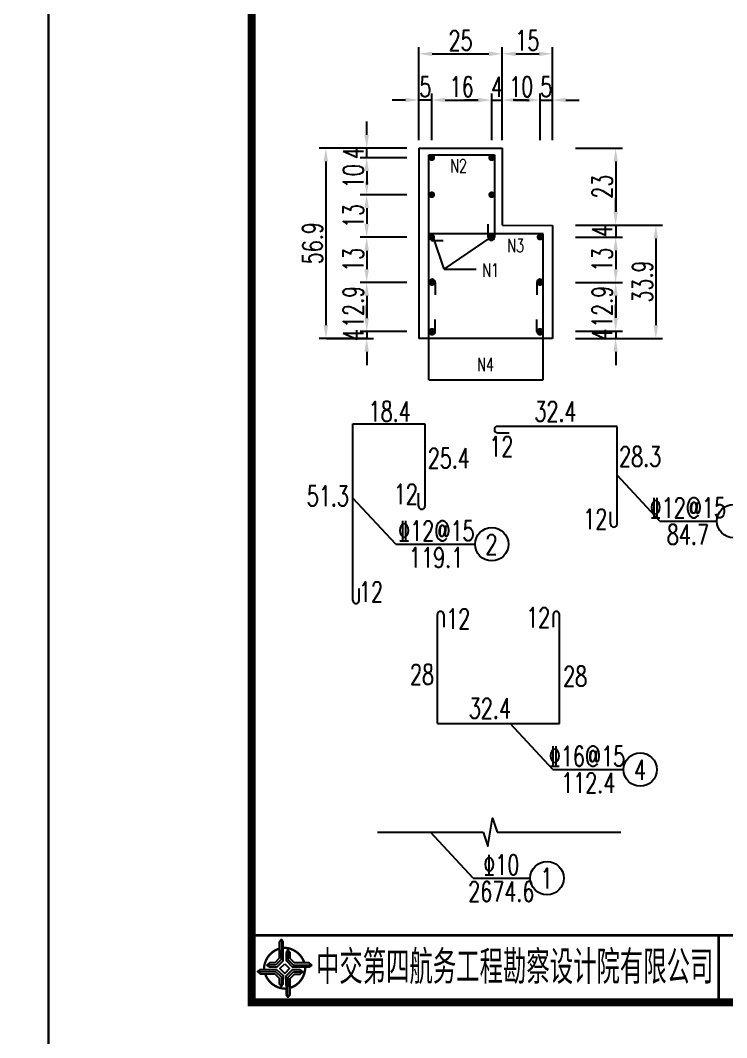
# Model space of a CAD drawing. Header units: millimetres. Extents: x -51 to 12129, y -1309 to -715.
# Drawn here: x 9605.1 to 9710.9, y -1007 to -854.7 of the extents above; entities that cross this region are included whole.
import ezdxf
from ezdxf.enums import TextEntityAlignment as Align

# ---------------------------------------------------------------- set-up
doc = ezdxf.new("R2010")
doc.units = ezdxf.units.MM
doc.header["$LTSCALE"] = 0.25
for name, color, linetype in [('10', 1, 'Continuous'), ('图框', 7, 'Continuous'), ('文字', 7, 'Continuous'), ('标注', 4, 'Continuous'), ('次轮廓线', 7, 'Continuous'), ('轮廓线', 1, 'Continuous'), ('钢筋', 6, 'Continuous')]:
    doc.layers.add(name, color=color, linetype=linetype)
doc.styles.get("Standard").update_dxf_attribs({"font": 'simplex1.shx', "width": 0.7, "bigfont": 'hztxt.shx'})
doc.styles.add('TEXT', font='simplex1.shx', dxfattribs={"width": 0.7, "bigfont": 'hztxt.shx'})
doc.dimstyles.new('比例1：20', dxfattribs={"dimtxt": 3, "dimasz": 2, "dimexe": 1, "dimexo": 2, "dimgap": 0.5, "dimtad": 1, "dimlfac": 2, "dimzin": 13, "dimdsep": 46, "dimtxsty": 'Standard', "dimcen": -0.09, "dimclrd": 256, "dimclre": 256, "dimclrt": 7, "dimaunit": 1, "dimadec": 0, "dimazin": 0, "dimtfac": 0.0005, "dimtix": 1, "dimtmove": 2, "dimatfit": 3, "dimldrblk": 'DIM', "dimfxl": 0, "dimtolj": 1, "dimtzin": 13, "dimarcsym": 0})

# ---------------------------------------------------------------- blocks, each defined once
blk = doc.blocks.new('*D2286')
at = {"layer": 'Defpoints', "color": 0}
for p in [(9664.77, -873.8), (9650.86, -902.27), (9664.77, -902.27)]:
    blk.add_point(p, dxfattribs=at)
at = {"layer": '标注', "lineweight": -2}
for p, q in [((9656.86, -873.8), (9649.86, -873.8)), ((9650.86, -875.8), (9650.86, -900.27)), ((9656.86, -902.27), (9649.86, -902.27))]:
    blk.add_line(p, q, dxfattribs=at)
at = {"layer": '标注'}
for points in [[(9650.52, -875.8), (9651.19, -875.8), (9650.86, -873.8)], [(9650.52, -900.27), (9651.19, -900.27), (9650.86, -902.27)]]:
    blk.add_solid(points, dxfattribs=at)
at = {"layer": '标注', "color": 7, "insert": (9648.86, -888.03), "char_height": 3, "attachment_point": 5, "rotation": 90}
blk.add_mtext('\\A1;56.9', dxfattribs=at)
blk = doc.blocks.new('DIM')
blk.add_lwpolyline([(-1, -0.1, 0.2, 0, 0), (0, 0, 0, 0, 0)], format="xyseb")
blk = doc.blocks.new('tb')
at = {"lineweight": -3}
h = blk.add_hatch(color=256, dxfattribs=at)
h.paths.add_polyline_path([(-1.23, -0.13), (-3.78, -0.14), (-4.14, -0.41), (-1.4, -0.44), (-0.56, -1.24), (-0.54, -2.62), (-0.27, -2.2), (-0.26, -1.06)])
h.paths.add_polyline_path([(0.13, -1.08), (0.14, -3.86), (0.41, -4.26), (0.44, -1.24), (1.25, -0.43), (2.66, -0.43), (2.26, -0.16), (1.07, -0.15)])
h.paths.add_polyline_path([(1.08, 0.3), (3.62, 0.3), (4.02, 0.56), (1.25, 0.57), (0.43, 1.39), (0.43, 2.8), (0.16, 2.41), (0.15, 1.24)])
h.paths.add_polyline_path([(-0.28, 1.21), (-0.28, 3.99), (-0.56, 4.39), (-0.57, 1.41), (-1.38, 0.6), (-2.74, 0.56), (-2.33, 0.3), (-1.2, 0.29)])
for p, q in [((-0.56, 4.39), (-0.57, 1.41)), ((0.43, 2.8), (0.43, 1.39)), ((-1.38, 0.6), (-2.74, 0.56)), ((-0.57, 1.41), (-1.38, 0.6)), ((0.43, 1.39), (1.25, 0.57)), ((1.25, 0.57), (4.02, 0.56)), ((-4.14, -0.41), (-1.4, -0.44)), ((-1.4, -0.44), (-0.56, -1.24)), ((-0.56, -1.24), (-0.54, -2.62)), ((0.41, -4.26), (0.44, -1.24)), ((0.44, -1.24), (1.25, -0.43)), ((1.25, -0.43), (2.66, -0.43))]:
    blk.add_line(p, q, dxfattribs=at)
at = {"lineweight": -3, "const_width": 0.35, "flags": 128}
for points in [[(-0.9, 3.02, 0.324167), (-3.16, -0.14)], [(2.88, 0.92, 0.324403), (-0.24, 3.15)], [(0.75, -2.86, 0.325418), (3.02, 0.26)], [(-2.98, -0.76, 0.322976), (0.14, -2.98)]]:
    blk.add_lwpolyline(points, format="xyb", dxfattribs=at)
at = {"lineweight": -3, "flags": 128}
for points in [[(-0.9, 3.99), (-0.9, 1.58), (-1.53, 0.91), (-2.34, 0.91), (-2.74, 0.56), (-2.33, 0.3), (-1.2, 0.29), (-0.28, 1.21), (-0.28, 3.99), (-0.56, 4.39)], [(3.62, 0.92), (1.43, 0.92), (0.77, 1.54), (0.77, 2.38), (0.43, 2.8), (0.16, 2.41), (0.15, 1.24), (1.08, 0.3), (3.62, 0.3), (4.02, 0.56)], [(-0.04, 0.77), (0.68, 0.04), (-0.04, -0.69), (-0.77, 0.05)], [(-3.73, -0.76), (-1.54, -0.76), (-0.89, -1.39), (-0.89, -2.21), (-0.54, -2.62), (-0.27, -2.2), (-0.26, -1.06), (-1.23, -0.13), (-3.78, -0.14), (-4.14, -0.41)], [(0.75, -3.85), (0.75, -1.43), (1.4, -0.78), (2.26, -0.78), (2.66, -0.43), (2.26, -0.16), (1.07, -0.15), (0.13, -1.08), (0.14, -3.86), (0.41, -4.26)]]:
    blk.add_lwpolyline(points, close=True, dxfattribs=at)
blk = doc.blocks.new('*D2294')
at = {"layer": 'Defpoints', "color": 0}
for p in [(9677.27, -873.8), (9677.27, -885.3), (9694.24, -885.3)]:
    blk.add_point(p, dxfattribs=at)
at = {"layer": '标注', "lineweight": -2}
for p, q in [((9688.24, -873.8), (9695.24, -873.8)), ((9694.24, -875.8), (9694.24, -883.3)), ((9688.24, -885.3), (9695.24, -885.3))]:
    blk.add_line(p, q, dxfattribs=at)
at = {"layer": '标注'}
for points in [[(9693.91, -875.8), (9694.57, -875.8), (9694.24, -873.8)], [(9693.91, -883.3), (9694.57, -883.3), (9694.24, -885.3)]]:
    blk.add_solid(points, dxfattribs=at)
at = {"layer": '标注', "color": 7, "insert": (9692.24, -879.55), "char_height": 3, "attachment_point": 5, "rotation": 90}
blk.add_mtext('\\A1;23', dxfattribs=at)
blk = doc.blocks.new('*D2238')
at = {"layer": 'Defpoints', "color": 0}
for p in [(9677.27, -859.67), (9664.77, -873.8), (9677.27, -873.8)]:
    blk.add_point(p, dxfattribs=at)
at = {"layer": '标注', "lineweight": -2}
for p, q in [((9664.77, -865.67), (9664.77, -858.67)), ((9677.27, -865.67), (9677.27, -858.67)), ((9666.77, -859.67), (9675.27, -859.67))]:
    blk.add_line(p, q, dxfattribs=at)
at = {"layer": '标注'}
for points in [[(9666.77, -859.34), (9666.77, -860.01), (9664.77, -859.67)], [(9675.27, -859.34), (9675.27, -860.01), (9677.27, -859.67)]]:
    blk.add_solid(points, dxfattribs=at)
at = {"layer": '标注', "color": 7, "insert": (9671.02, -857.67), "char_height": 3, "attachment_point": 5}
blk.add_mtext('\\A1;25', dxfattribs=at)
blk = doc.blocks.new('*D2295')
at = {"layer": 'Defpoints', "color": 0}
for p in [(9664.77, -866.59), (9664.77, -875.23), (9666.71, -875.23)]:
    blk.add_point(p, dxfattribs=at)
at = {"layer": '标注', "lineweight": -2}
for p, q in [((9664.77, -872.59), (9664.77, -865.59)), ((9666.71, -872.59), (9666.71, -865.59)), ((9662.77, -866.59), (9660.77, -866.59)), ((9666.71, -866.59), (9664.77, -866.59)), ((9668.71, -866.59), (9670.71, -866.59))]:
    blk.add_line(p, q, dxfattribs=at)
at = {"layer": '标注'}
for points in [[(9662.77, -866.25), (9662.77, -866.92), (9664.77, -866.59)], [(9668.71, -866.25), (9668.71, -866.92), (9666.71, -866.59)]]:
    blk.add_solid(points, dxfattribs=at)
at = {"layer": '标注', "color": 7, "insert": (9665.74, -864.59), "char_height": 3, "attachment_point": 5}
blk.add_mtext('\\A1;5', dxfattribs=at)
blk = doc.blocks.new('*D2296')
at = {"layer": 'Defpoints', "color": 0}
for p in [(9675.68, -866.59), (9666.71, -875.23), (9675.68, -875.23)]:
    blk.add_point(p, dxfattribs=at)
at = {"layer": '标注', "lineweight": -2}
for p, q in [((9666.71, -872.59), (9666.71, -865.59)), ((9675.68, -872.59), (9675.68, -865.59)), ((9668.71, -866.59), (9673.68, -866.59))]:
    blk.add_line(p, q, dxfattribs=at)
at = {"layer": '标注'}
for points in [[(9668.71, -866.25), (9668.71, -866.92), (9666.71, -866.59)], [(9673.68, -866.25), (9673.68, -866.92), (9675.68, -866.59)]]:
    blk.add_solid(points, dxfattribs=at)
at = {"layer": '标注', "color": 7, "insert": (9671.19, -864.59), "char_height": 3, "attachment_point": 5}
blk.add_mtext('\\A1;16', dxfattribs=at)
blk = doc.blocks.new('*D2239')
at = {"layer": 'Defpoints', "color": 0}
for p in [(9677.27, -866.59), (9675.68, -875.23), (9677.27, -875.23)]:
    blk.add_point(p, dxfattribs=at)
at = {"layer": '标注', "lineweight": -2}
for p, q in [((9675.68, -872.59), (9675.68, -865.59)), ((9677.27, -872.59), (9677.27, -865.59)), ((9673.68, -866.59), (9671.68, -866.59)), ((9675.68, -866.59), (9677.27, -866.59)), ((9679.27, -866.59), (9681.27, -866.59))]:
    blk.add_line(p, q, dxfattribs=at)
at = {"layer": '标注'}
for points in [[(9673.68, -866.25), (9673.68, -866.92), (9675.68, -866.59)], [(9679.27, -866.25), (9679.27, -866.92), (9677.27, -866.59)]]:
    blk.add_solid(points, dxfattribs=at)
at = {"layer": '标注', "color": 7, "insert": (9676.47, -864.59), "char_height": 3, "attachment_point": 5}
blk.add_mtext('\\A1;4', dxfattribs=at)
blk = doc.blocks.new('*D2297')
at = {"layer": 'Defpoints', "color": 0}
for p in [(9684.77, -859.67), (9677.27, -873.8), (9684.77, -885.38)]:
    blk.add_point(p, dxfattribs=at)
at = {"layer": '标注', "lineweight": -2}
for p, q in [((9677.27, -865.67), (9677.27, -858.67)), ((9684.77, -865.67), (9684.77, -858.67)), ((9679.27, -859.67), (9682.77, -859.67))]:
    blk.add_line(p, q, dxfattribs=at)
at = {"layer": '标注'}
for points in [[(9679.27, -859.34), (9679.27, -860.01), (9677.27, -859.67)], [(9682.77, -859.34), (9682.77, -860.01), (9684.77, -859.67)]]:
    blk.add_solid(points, dxfattribs=at)
at = {"layer": '标注', "color": 7, "insert": (9681.02, -857.67), "char_height": 3, "attachment_point": 5}
blk.add_mtext('\\A1;15', dxfattribs=at)
blk = doc.blocks.new('*D2298')
at = {"layer": 'Defpoints', "color": 0}
for p in [(9684.77, -866.59), (9682.92, -887.1), (9684.77, -887.1)]:
    blk.add_point(p, dxfattribs=at)
at = {"layer": '标注', "lineweight": -2}
for p, q in [((9682.92, -872.59), (9682.92, -865.59)), ((9684.77, -872.59), (9684.77, -865.59)), ((9680.92, -866.59), (9678.92, -866.59)), ((9682.92, -866.59), (9684.77, -866.59)), ((9686.77, -866.59), (9688.77, -866.59))]:
    blk.add_line(p, q, dxfattribs=at)
at = {"layer": '标注'}
for points in [[(9680.92, -866.25), (9680.92, -866.92), (9682.92, -866.59)], [(9686.77, -866.25), (9686.77, -866.92), (9684.77, -866.59)]]:
    blk.add_solid(points, dxfattribs=at)
at = {"layer": '标注', "color": 7, "insert": (9683.85, -864.59), "char_height": 3, "attachment_point": 5}
blk.add_mtext('\\A1;5', dxfattribs=at)
blk = doc.blocks.new('*D2240')
at = {"layer": 'Defpoints', "color": 0}
for p in [(9682.92, -866.59), (9677.27, -885.3), (9682.92, -887.1)]:
    blk.add_point(p, dxfattribs=at)
at = {"layer": '标注', "lineweight": -2}
for p, q in [((9677.27, -872.59), (9677.27, -865.59)), ((9682.92, -872.59), (9682.92, -865.59)), ((9679.27, -866.59), (9680.92, -866.59))]:
    blk.add_line(p, q, dxfattribs=at)
at = {"layer": '标注'}
for points in [[(9679.27, -866.25), (9679.27, -866.92), (9677.27, -866.59)], [(9680.92, -866.25), (9680.92, -866.92), (9682.92, -866.59)]]:
    blk.add_solid(points, dxfattribs=at)
at = {"layer": '标注', "color": 7, "insert": (9680.1, -864.59), "char_height": 3, "attachment_point": 5}
blk.add_mtext('\\A1;10', dxfattribs=at)
blk = doc.blocks.new('*D2241')
at = {"layer": 'Defpoints', "color": 0}
for p in [(9656.97, -873.8), (9666.71, -873.8), (9666.71, -875.23)]:
    blk.add_point(p, dxfattribs=at)
at = {"layer": '标注', "lineweight": -2}
for p, q in [((9656.97, -871.8), (9656.97, -869.8)), ((9662.97, -873.8), (9655.97, -873.8)), ((9656.97, -875.23), (9656.97, -873.8)), ((9662.97, -875.23), (9655.97, -875.23)), ((9656.97, -877.23), (9656.97, -879.23))]:
    blk.add_line(p, q, dxfattribs=at)
at = {"layer": '标注'}
for points in [[(9656.63, -871.8), (9657.3, -871.8), (9656.97, -873.8)], [(9656.63, -877.23), (9657.3, -877.23), (9656.97, -875.23)]]:
    blk.add_solid(points, dxfattribs=at)
at = {"layer": '标注', "color": 7, "insert": (9654.97, -874.51), "char_height": 3, "attachment_point": 5, "rotation": 90}
blk.add_mtext('\\A1;4', dxfattribs=at)
blk = doc.blocks.new('*D2299')
at = {"layer": 'Defpoints', "color": 0}
for p in [(9666.71, -875.23), (9656.97, -880.77), (9666.71, -880.77)]:
    blk.add_point(p, dxfattribs=at)
at = {"layer": '标注', "lineweight": -2}
for p, q in [((9662.97, -875.23), (9655.97, -875.23)), ((9656.97, -877.23), (9656.97, -878.77)), ((9662.97, -880.77), (9655.97, -880.77))]:
    blk.add_line(p, q, dxfattribs=at)
at = {"layer": '标注'}
for points in [[(9656.63, -877.23), (9657.3, -877.23), (9656.97, -875.23)], [(9656.63, -878.77), (9657.3, -878.77), (9656.97, -880.77)]]:
    blk.add_solid(points, dxfattribs=at)
at = {"layer": '标注', "color": 7, "insert": (9654.97, -878), "char_height": 3, "attachment_point": 5, "rotation": 90}
blk.add_mtext('\\A1;10', dxfattribs=at)
blk = doc.blocks.new('*D2300')
at = {"layer": 'Defpoints', "color": 0}
for p in [(9677.27, -885.3), (9683.17, -887.1), (9694.24, -887.1)]:
    blk.add_point(p, dxfattribs=at)
at = {"layer": '标注', "lineweight": -2}
for p, q in [((9694.24, -883.3), (9694.24, -881.3)), ((9688.24, -885.3), (9695.24, -885.3)), ((9694.24, -885.3), (9694.24, -887.1)), ((9688.24, -887.1), (9695.24, -887.1)), ((9694.24, -889.1), (9694.24, -891.1))]:
    blk.add_line(p, q, dxfattribs=at)
at = {"layer": '标注'}
for points in [[(9693.91, -883.3), (9694.57, -883.3), (9694.24, -885.3)], [(9693.91, -889.1), (9694.57, -889.1), (9694.24, -887.1)]]:
    blk.add_solid(points, dxfattribs=at)
at = {"layer": '标注', "color": 7, "insert": (9692.24, -886.2), "char_height": 3, "attachment_point": 5, "rotation": 90}
blk.add_mtext('\\A1;4', dxfattribs=at)
blk = doc.blocks.new('*D2301')
at = {"layer": 'Defpoints', "color": 0}
for p in [(9666.71, -880.77), (9656.97, -887.14), (9666.7, -887.14)]:
    blk.add_point(p, dxfattribs=at)
at = {"layer": '标注', "lineweight": -2}
for p, q in [((9662.97, -880.77), (9655.97, -880.77)), ((9656.97, -882.77), (9656.97, -885.14)), ((9662.97, -887.14), (9655.97, -887.14))]:
    blk.add_line(p, q, dxfattribs=at)
at = {"layer": '标注'}
for points in [[(9656.63, -882.77), (9657.3, -882.77), (9656.97, -880.77)], [(9656.63, -885.14), (9657.3, -885.14), (9656.97, -887.14)]]:
    blk.add_solid(points, dxfattribs=at)
at = {"layer": '标注', "color": 7, "insert": (9654.97, -883.95), "char_height": 3, "attachment_point": 5, "rotation": 90}
blk.add_mtext('\\A1;13', dxfattribs=at)
blk = doc.blocks.new('*D2302')
at = {"layer": 'Defpoints', "color": 0}
for p in [(9666.7, -887.14), (9656.97, -893.91), (9666.75, -893.91)]:
    blk.add_point(p, dxfattribs=at)
at = {"layer": '标注', "lineweight": -2}
for p, q in [((9662.97, -887.14), (9655.97, -887.14)), ((9656.97, -889.14), (9656.97, -891.91)), ((9662.97, -893.91), (9655.97, -893.91))]:
    blk.add_line(p, q, dxfattribs=at)
at = {"layer": '标注'}
for points in [[(9656.63, -889.14), (9657.3, -889.14), (9656.97, -887.14)], [(9656.63, -891.91), (9657.3, -891.91), (9656.97, -893.91)]]:
    blk.add_solid(points, dxfattribs=at)
at = {"layer": '标注', "color": 7, "insert": (9654.97, -890.52), "char_height": 3, "attachment_point": 5, "rotation": 90}
blk.add_mtext('\\A1;13', dxfattribs=at)
blk = doc.blocks.new('*D2303')
at = {"layer": 'Defpoints', "color": 0}
for p in [(9666.75, -893.91), (9656.97, -901.23), (9666.75, -901.23)]:
    blk.add_point(p, dxfattribs=at)
at = {"layer": '标注', "lineweight": -2}
for p, q in [((9662.97, -893.91), (9655.97, -893.91)), ((9656.97, -895.91), (9656.97, -899.23)), ((9662.97, -901.23), (9655.97, -901.23))]:
    blk.add_line(p, q, dxfattribs=at)
at = {"layer": '标注'}
for points in [[(9656.64, -895.91), (9657.3, -895.91), (9656.97, -893.91)], [(9656.64, -899.23), (9657.3, -899.23), (9656.97, -901.23)]]:
    blk.add_solid(points, dxfattribs=at)
at = {"layer": '标注', "color": 7, "insert": (9654.97, -897.57), "char_height": 3, "attachment_point": 5, "rotation": 90}
blk.add_mtext('\\A1;12.9', dxfattribs=at)
blk = doc.blocks.new('*D2304')
at = {"layer": 'Defpoints', "color": 0}
for p in [(9666.75, -901.23), (9021.24, -902.27), (9656.97, -902.27)]:
    blk.add_point(p, dxfattribs=at)
at = {"layer": '标注', "lineweight": -2}
for p, q in [((9656.97, -899.23), (9656.97, -897.23)), ((9662.97, -901.23), (9655.97, -901.23)), ((9656.97, -901.23), (9656.97, -902.27)), ((9650.97, -902.27), (9657.97, -902.27)), ((9656.97, -904.27), (9656.97, -906.27))]:
    blk.add_line(p, q, dxfattribs=at)
at = {"layer": '标注'}
for points in [[(9656.64, -899.23), (9657.3, -899.23), (9656.97, -901.23)], [(9656.64, -904.27), (9657.3, -904.27), (9656.97, -902.27)]]:
    blk.add_solid(points, dxfattribs=at)
at = {"layer": '标注', "color": 7, "insert": (9654.97, -901.75), "char_height": 3, "attachment_point": 5, "rotation": 90}
blk.add_mtext('\\A1;4', dxfattribs=at)
blk = doc.blocks.new('*D2305')
at = {"layer": 'Defpoints', "color": 0}
for p in [(9677.27, -885.3), (9684.77, -902.27), (9700.26, -902.27)]:
    blk.add_point(p, dxfattribs=at)
at = {"layer": '标注', "lineweight": -2}
for p, q in [((9694.26, -885.3), (9701.26, -885.3)), ((9700.26, -887.3), (9700.26, -900.27)), ((9694.26, -902.27), (9701.26, -902.27))]:
    blk.add_line(p, q, dxfattribs=at)
at = {"layer": '标注'}
for points in [[(9699.92, -887.3), (9700.59, -887.3), (9700.26, -885.3)], [(9699.92, -900.27), (9700.59, -900.27), (9700.26, -902.27)]]:
    blk.add_solid(points, dxfattribs=at)
at = {"layer": '标注', "color": 7, "insert": (9698.26, -893.78), "char_height": 3, "attachment_point": 5, "rotation": 90}
blk.add_mtext('\\A1;33.9', dxfattribs=at)
blk = doc.blocks.new('*D2306')
at = {"layer": 'Defpoints', "color": 0}
for p in [(9682.92, -887.1), (9682.91, -893.91), (9694.24, -893.91)]:
    blk.add_point(p, dxfattribs=at)
at = {"layer": '标注', "lineweight": -2}
for p, q in [((9688.24, -887.1), (9695.24, -887.1)), ((9694.24, -889.1), (9694.24, -891.91)), ((9688.24, -893.91), (9695.24, -893.91))]:
    blk.add_line(p, q, dxfattribs=at)
at = {"layer": '标注'}
for points in [[(9693.91, -889.1), (9694.57, -889.1), (9694.24, -887.1)], [(9693.91, -891.91), (9694.57, -891.91), (9694.24, -893.91)]]:
    blk.add_solid(points, dxfattribs=at)
at = {"layer": '标注', "color": 7, "insert": (9692.24, -890.51), "char_height": 3, "attachment_point": 5, "rotation": 90}
blk.add_mtext('\\A1;13', dxfattribs=at)
blk = doc.blocks.new('*D2307')
at = {"layer": 'Defpoints', "color": 0}
for p in [(9682.91, -893.91), (9682.92, -901.2), (9694.24, -901.2)]:
    blk.add_point(p, dxfattribs=at)
at = {"layer": '标注', "lineweight": -2}
for p, q in [((9688.24, -893.91), (9695.24, -893.91)), ((9694.24, -895.91), (9694.24, -899.2)), ((9688.24, -901.2), (9695.24, -901.2))]:
    blk.add_line(p, q, dxfattribs=at)
at = {"layer": '标注'}
for points in [[(9693.91, -895.91), (9694.57, -895.91), (9694.24, -893.91)], [(9693.91, -899.2), (9694.57, -899.2), (9694.24, -901.2)]]:
    blk.add_solid(points, dxfattribs=at)
at = {"layer": '标注', "color": 7, "insert": (9692.24, -897.55), "char_height": 3, "attachment_point": 5, "rotation": 90}
blk.add_mtext('\\A1;12.9', dxfattribs=at)
blk = doc.blocks.new('*D2242')
at = {"layer": 'Defpoints', "color": 0}
for p in [(9682.92, -901.2), (9681.31, -902.27), (9694.24, -902.27)]:
    blk.add_point(p, dxfattribs=at)
at = {"layer": '标注', "lineweight": -2}
for p, q in [((9694.24, -899.2), (9694.24, -897.2)), ((9688.24, -901.2), (9695.24, -901.2)), ((9694.24, -901.2), (9694.24, -902.27)), ((9688.24, -902.27), (9695.24, -902.27)), ((9694.24, -904.27), (9694.24, -906.27))]:
    blk.add_line(p, q, dxfattribs=at)
at = {"layer": '标注'}
for points in [[(9693.91, -899.2), (9694.57, -899.2), (9694.24, -901.2)], [(9693.91, -904.27), (9694.57, -904.27), (9694.24, -902.27)]]:
    blk.add_solid(points, dxfattribs=at)
at = {"layer": '标注', "color": 7, "insert": (9692.24, -901.73), "char_height": 3, "attachment_point": 5, "rotation": 90}
blk.add_mtext('\\A1;4', dxfattribs=at)
blk = doc.blocks.new('123')
at = {"layer": '图框', "color": 2}
blk.add_lwpolyline([(369.33, -1011.65), (369.33, -714.65), (-50.67, -714.65), (-50.67, -1011.65)], close=True, dxfattribs=at)

msp = doc.modelspace()

# ---------------------------------------------------------------- linework, layer by layer
at = {"const_width": 0.4}
msp.add_lwpolyline([(9639.75412, -991.65471), (10019.75412, -991.65471)], dxfattribs=at)
at = {"layer": '10', "linetype": 'Continuous'}
for centre in [(9675.62616, -887.08235), (9682.9169, -887.10417), (9666.74623, -893.93065), (9682.9169, -893.93065), (9666.74623, -901.20233), (9682.9169, -901.20233)]:
    msp.add_circle(centre, 0.3, dxfattribs=at)
at = {"layer": '图框', "const_width": 1.2}
msp.add_lwpolyline([(10019.75412, -724.65471), (9639.75412, -724.65471), (9639.75412, -1001.65471), (10019.75412, -1001.65471)], close=True, dxfattribs=at)
at = {"layer": '图框', "const_width": 0.4}
msp.add_lwpolyline([(9709.64754, -991.65471), (9709.64754, -1001.65471)], dxfattribs=at)
at = {"layer": '文字'}
for centre in [(9711.89152, -929.62079), (9675.69574, -933.08836), (9697.91101, -966.82347), (9683.9625, -983.07706)]:
    msp.add_circle(centre, 2.5, dxfattribs=at)
at = {"layer": '标注'}
for p, q in [((9668.57602, -891.91652), (9666.95036, -887.15342)), ((9668.57602, -891.91652), (9675.62101, -887.10591)), ((9668.57602, -891.91652), (9673.35643, -891.91652)), ((9700.85861, -929.62079), (9694.44246, -922.74345)), ((9661.3064, -933.08836), (9654.89025, -926.21101)), ((9700.85861, -929.62079), (9709.39152, -929.62079)), ((9661.3064, -933.08836), (9673.19574, -933.08836)), ((9684.83768, -966.82347), (9678.42153, -959.94612)), ((9684.83768, -966.82347), (9695.41101, -966.82347)), ((9672.92959, -983.07706), (9666.51344, -976.19972)), ((9672.92959, -983.07706), (9681.4625, -983.07706))]:
    msp.add_line(p, q, dxfattribs=at)
at = {"layer": '次轮廓线', "ltscale": 2}
msp.add_lwpolyline([(9674.42405, -976.19972), (9675.12405, -978.29972), (9675.82405, -974.09972), (9676.52405, -976.19972)], dxfattribs=at)
at = {"layer": '轮廓线'}
for p, q in [((9664.77162, -873.80196), (9677.27362, -873.80196)), ((9664.77162, -873.80196), (9664.77162, -902.26536)), ((9677.27362, -885.30241), (9677.27362, -873.80196)), ((9677.27362, -885.30241), (9684.77362, -885.37741)), ((9684.77362, -885.37741), (9684.77362, -902.26536)), ((9684.77362, -902.26536), (9664.77162, -902.26536))]:
    msp.add_line(p, q, dxfattribs=at)
at = {"layer": '钢筋'}
for p, q in [((9666.27138, -908.46547), (9666.27138, -874.78441)), ((9666.27138, -874.78441), (9676.10101, -874.78441)), ((9676.10101, -874.78441), (9676.10101, -887.10591)), ((9675.14101, -887.10591), (9675.14101, -885.16298)), ((9683.39175, -886.63445), (9666.26671, -886.63445)), ((9666.67728, -887.62316), (9668.41937, -887.62316)), ((9683.39175, -908.46547), (9683.39175, -886.63445)), ((9667.23138, -893.90709), (9667.23138, -895.76822)), ((9682.43175, -893.90709), (9682.43175, -895.76822)), ((9667.23138, -901.22589), (9667.23138, -899.44047)), ((9682.43175, -901.22589), (9682.43175, -899.44047)), ((9666.27138, -908.46547), (9683.39175, -908.46547)), ((9654.89025, -941.49296), (9654.89025, -915.05148)), ((9654.89025, -915.05148), (9665.68617, -915.05148)), ((9665.68617, -915.05148), (9665.68617, -927.37298)), ((9694.44246, -915.44772), (9676.55779, -915.44772)), ((9676.55779, -916.40772), (9678.29989, -916.40772)), ((9694.44246, -930.03917), (9694.44246, -915.44772)), ((9664.72617, -927.37298), (9664.72617, -925.43005)), ((9693.48246, -930.03917), (9693.48246, -928.25375)), ((9655.85025, -941.49296), (9655.85025, -939.70754)), ((9667.54791, -959.94612), (9667.54791, -943.61815)), ((9668.50791, -943.61815), (9668.50791, -945.47928)), ((9684.87846, -943.61815), (9684.87846, -945.47928)), ((9685.83846, -959.94612), (9685.83846, -943.61815)), ((9667.54791, -959.94612), (9685.83846, -959.94612)), ((9658.60283, -976.19972), (9674.42405, -976.19972)), ((9676.52405, -976.19972), (9695.03136, -976.19972))]:
    msp.add_line(p, q, dxfattribs=at)
at = {"layer": '钢筋', "const_width": 0.5}
for points in [[(9666.7122, -875.47588, 1), (9666.7122, -874.97588, 1)], [(9675.67558, -875.47588, 1), (9675.67558, -874.97588, 1)], [(9666.7122, -881.01784, 1), (9666.7122, -880.51784, 1)], [(9675.67558, -881.01784, 1), (9675.67558, -880.51784, 1)], [(9666.70084, -887.38801, 1), (9666.70084, -886.88801, 1)], [(9675.37616, -887.08235, -1), (9675.87616, -887.08235, -1)], [(9682.6669, -887.10417, 1), (9683.1669, -887.10417, 1)], [(9666.99623, -893.93065, -1), (9666.49623, -893.93065, -1)], [(9682.6669, -893.93065, 1), (9683.1669, -893.93065, 1)], [(9666.99623, -901.20233, 1), (9666.49623, -901.20233, 1)], [(9682.6669, -901.20233, -1), (9683.1669, -901.20233, -1)]]:
    msp.add_lwpolyline(points, format="xyb", close=True, dxfattribs=at)
at = {"layer": '钢筋'}
for centre, start, end in [((9675.62101, -887.10591), 180, 0), ((9666.75138, -893.90709), 0, 180), ((9682.91175, -893.90709), 0, 180), ((9666.75138, -901.22589), 180, 0), ((9682.91175, -901.22589), 180, 0), ((9676.55779, -915.92772), 90, 270), ((9665.20617, -927.37298), 180, 0), ((9693.96246, -930.03917), 180, 0), ((9655.37025, -941.49296), 180, 0), ((9668.02791, -943.61815), 0, 180), ((9685.35846, -943.61815), 0, 180)]:
    msp.add_arc(centre, 0.48, start, end, dxfattribs=at)

# ---------------------------------------------------------------- block references
at = {"lineweight": -3}
msp.add_blockref('tb', (9644.74985, -996.64937), dxfattribs=at)
at = {"layer": '标注'}
for p in [(9240, 0), (9660, 0)]:
    msp.add_blockref('123', p, dxfattribs=at)

# ---------------------------------------------------------------- texts
at = {"color": 7, "char_height": 2, "attachment_point": 5, "style": 'TEXT'}
for s, insert in [('N2', (9670.72285, -876.45549)), ('N3', (9679.26848, -888.36722)), ('N1', (9675.51598, -892.04798)), ('N4', (9674.75593, -906.18195))]:
    msp.add_mtext(s, dxfattribs=dict(at, insert=insert))
at = {"layer": '图框', "width": 0.7}
msp.add_text('中交第四航务工程勘察设计院有限公司', height=5, dxfattribs=at).set_placement((9679.11923, -996.40626), align=Align.MIDDLE_CENTER)
at = {"layer": '文字', "width": 0.7}
for s, p in [('18.4', (9660.41479, -913.19461)), ('32.4', (9685.22845, -913.19461)), ('12', (9677.12855, -918.45738)), ('25.4', (9669.25667, -920.20597)), ('28.3', (9697.90376, -919.95489)), ('51.3', (9651.15698, -925.86831)), ('12', (9662.82169, -925.57447)), ('%%13212@15', (9705.04971, -927.62079)), ('12', (9691.18574, -929.31846)), ('%%13212@15', (9667.39736, -931.08836)), ('84.7', (9705.04971, -931.62079)), ('119.1', (9667.35672, -935.08836)), ('12', (9657.60883, -940.22112)), ('12', (9682.63703, -944.05883)), ('12', (9670.66623, -944.23362)), ('28', (9665.24833, -952.56777)), ('28', (9688.17325, -952.84702)), ('32.4', (9675.40581, -957.65322)), ('%%13216@15', (9689.94491, -964.82347)), ('112.4', (9690.13136, -968.82347)), ('%%13110', (9677.1207, -981.07706)), ('2674.6', (9677.1207, -985.07706))]:
    msp.add_text(s, height=3, dxfattribs=at).set_placement(p, align=Align.MIDDLE)
for s, p in [('2', (9675.64904, -933.11234)), ('4', (9697.86431, -966.84745)), ('1', (9683.9158, -983.10105))]:
    msp.add_text(s, height=3, dxfattribs=at).set_placement(p, align=Align.MIDDLE_CENTER)

# ---------------------------------------------------------------- dimensions: what is measured, and where the dimension line sits
at = {"layer": '标注'}
for base, p1, p2, picture, middle in [((9677.27362, -859.67201), (9664.77162, -873.80196), (9677.27362, -873.80196), '*D2238', (9671.02262, -857.67201)), ((9684.77362, -859.67201), (9677.27362, -873.80196), (9684.77362, -885.37741), '*D2297', (9681.02362, -857.67201))]:
    dim = msp.add_linear_dim(base=base, p1=p1, p2=p2, dimstyle='比例1：20', dxfattribs=at)
    dim.commit()
    dim.dimension.update_dxf_attribs({"geometry": picture, "text_midpoint": middle})
for base, p1, p2, text, picture, middle in [((9664.77162, -866.58643), (9666.7122, -875.22588), (9664.77162, -875.22588), '5', '*D2295', (9665.74191, -864.58643)), ((9675.67558, -866.58643), (9666.7122, -875.22588), (9675.67558, -875.22588), '16', '*D2296', (9671.19389, -864.58643)), ((9677.27362, -866.58643), (9675.67558, -875.22588), (9677.27362, -875.22588), '4', '*D2239', (9676.4746, -864.58643)), ((9682.9169, -866.58643), (9677.27362, -885.30241), (9682.9169, -887.10417), '10', '*D2240', (9680.09526, -864.58643)), ((9684.77362, -866.58643), (9682.9169, -887.10417), (9684.77362, -887.10417), '5', '*D2298', (9683.84526, -864.58643))]:
    dim = msp.add_linear_dim(base=base, p1=p1, p2=p2, text=text, dimstyle='比例1：20', dxfattribs=at)
    dim.commit()
    dim.dimension.update_dxf_attribs({"geometry": picture, "text_midpoint": middle})
for base, p1, p2, text, picture, middle in [((9656.96592, -873.80196), (9666.7122, -875.22588), (9666.7122, -873.80196), '4', '*D2241', (9654.96592, -874.51392)), ((9650.85599, -902.26536), (9664.77162, -873.80196), (9664.77162, -902.26536), '56.9', '*D2286', (9648.85599, -888.03366)), ((9656.96592, -880.76784), (9666.7122, -875.22588), (9666.7122, -880.76784), '10', '*D2299', (9654.96592, -877.99686)), ((9656.96592, -887.13801), (9666.7122, -880.76784), (9666.70084, -887.13801), '13', '*D2301', (9654.96592, -883.95293)), ((9694.23932, -887.10417), (9677.27362, -885.30241), (9683.1669, -887.10417), '4', '*D2300', (9692.23932, -886.20329)), ((9700.25797, -902.26536), (9677.27362, -885.30241), (9684.77362, -902.26536), '33.9', '*D2305', (9698.25797, -893.78388)), ((9656.96592, -893.90709), (9666.70084, -887.13801), (9666.75138, -893.90709), '13', '*D2302', (9654.96592, -890.52255)), ((9694.23932, -893.90709), (9682.9169, -887.10417), (9682.91175, -893.90709), '13', '*D2306', (9692.23932, -890.50563)), ((9656.96964, -901.22589), (9666.75138, -893.90709), (9666.75138, -901.22589), '12.9', '*D2303', (9654.96964, -897.56649)), ((9694.23932, -901.20233), (9682.91175, -893.90709), (9682.9169, -901.20233), '12.9', '*D2307', (9692.23932, -897.55471)), ((9656.96964, -902.26536), (9666.75138, -901.22589), (9021.2433, -902.26536), '4', '*D2304', (9654.96964, -901.74563)), ((9694.23932, -902.26536), (9682.9169, -901.20233), (9681.31322, -902.26536), '4', '*D2242', (9692.23932, -901.73385))]:
    dim = msp.add_linear_dim(base=base, p1=p1, p2=p2, angle=90, text=text, dimstyle='比例1：20', dxfattribs=at)
    dim.commit()
    dim.dimension.update_dxf_attribs({"geometry": picture, "text_midpoint": middle})
dim = msp.add_linear_dim(base=(9694.23932, -885.30241), p1=(9677.27362, -873.80196), p2=(9677.27362, -885.30241), angle=90, dimstyle='比例1：20', dxfattribs=at)
dim.commit()
dim.dimension.update_dxf_attribs({"geometry": '*D2294', "text_midpoint": (9692.23932, -879.55218)})

doc.saveas('drawing.dxf')
